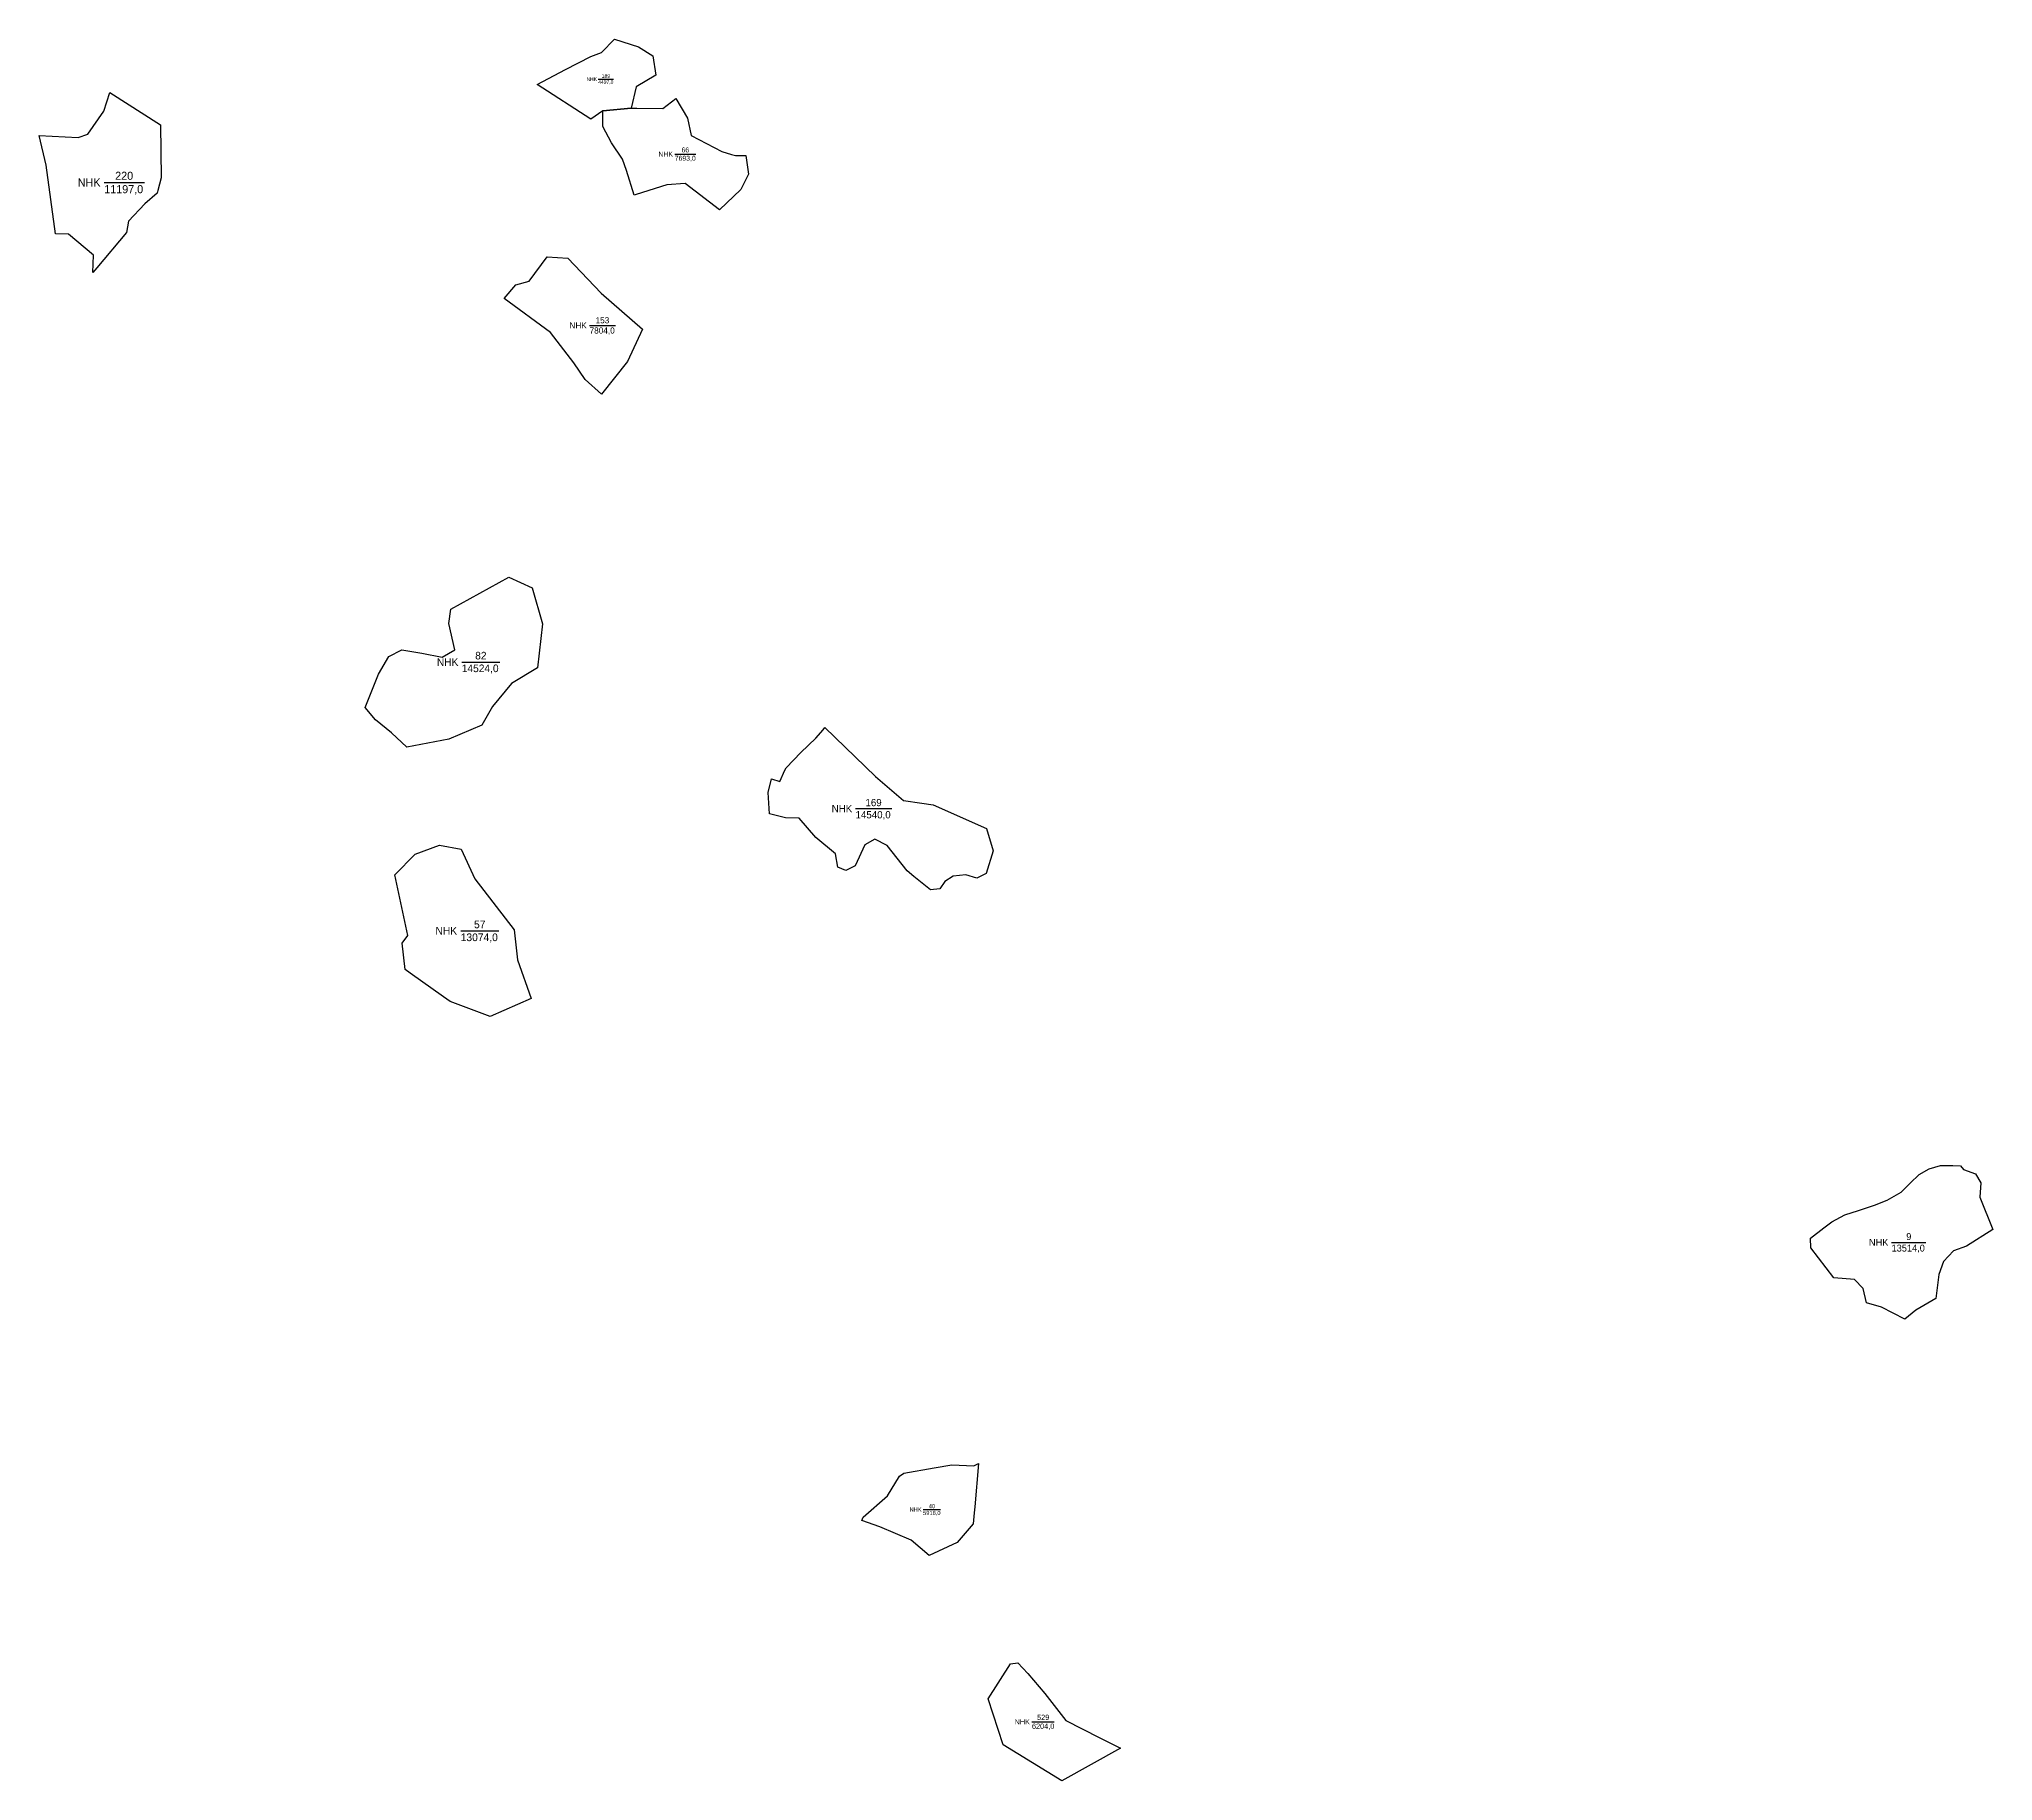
# Model space of a CAD drawing. Extents: x 546371 to 550543, y 1820810 to 1826662.
# Drawn here: x 548709 to 550543, y 1823998 to 1825634 of the extents above; entities that cross this region are included whole.
import ezdxf

# ---------------------------------------------------------------- set-up
doc = ezdxf.new("R2010")
doc.units = 0
doc.layers.add('CanhThua', color=7, linetype='Continuous')
doc.layers.add('NhanDiaChinhThua', color=7, linetype='Continuous')

msp = doc.modelspace()

# ---------------------------------------------------------------- linework, layer by layer
at = {"layer": 'CanhThua'}
for p, q in [((549237, 1825621.1), (549249.2, 1825633.6)), ((549237, 1825621.1), (549249.2, 1825633.6)), ((549249.2, 1825633.6), (549271.6, 1825626.3)), ((549249.2, 1825633.6), (549271.6, 1825626.3)), ((549203.2, 1825605), (549226.9, 1825617.3)), ((549203.2, 1825605), (549226.9, 1825617.3)), ((549226.9, 1825617.3), (549237, 1825621.1)), ((549226.9, 1825617.3), (549237, 1825621.1)), ((549271.6, 1825626.3), (549285.1, 1825618)), ((549271.6, 1825626.3), (549285.1, 1825618)), ((549285.1, 1825618), (549288, 1825599.9)), ((549285.1, 1825618), (549288, 1825599.9)), ((549176.4, 1825591), (549203.2, 1825605)), ((549176.4, 1825591), (549203.2, 1825605)), ((549288, 1825599.9), (549269.4, 1825588.7)), ((549288, 1825599.9), (549269.4, 1825588.7)), ((548769.6, 1825566.1), (548775.4, 1825583.5)), ((548775.4, 1825583.5), (548822.8, 1825553)), ((549227, 1825558.5), (549176.4, 1825591)), ((549227, 1825558.5), (549176.4, 1825591)), ((549269.4, 1825588.7), (549264.7, 1825568.9)), ((549269.4, 1825588.7), (549264.7, 1825568.9)), ((549294.4, 1825568.5), (549306.8, 1825577.9)), ((549306.8, 1825577.9), (549317.7, 1825559.3)), ((548754.7, 1825544.3), (548769.6, 1825566.1)), ((549238, 1825566.3), (549227, 1825558.5)), ((549238, 1825566.3), (549227, 1825558.5)), ((549238, 1825566.3), (549264.7, 1825568.9)), ((549264.7, 1825568.9), (549238, 1825566.3)), ((549264.7, 1825568.9), (549238, 1825566.3)), ((549238, 1825551.6), (549238, 1825566.3)), ((549264.7, 1825568.9), (549270.2, 1825568.8)), ((549270.2, 1825568.8), (549294.4, 1825568.5)), ((549317.7, 1825559.3), (549321.1, 1825543.1)), ((548715.4, 1825515.3), (548708.9, 1825543.1)), ((548708.9, 1825543.1), (548745.5, 1825541.2)), ((548745.5, 1825541.2), (548754.7, 1825544.3)), ((548822.8, 1825553), (548823.5, 1825503.4)), ((549246.4, 1825536.1), (549238, 1825551.6)), ((549321.1, 1825543.1), (549349.7, 1825528.1)), ((549256.6, 1825520.9), (549246.4, 1825536.1)), ((549349.7, 1825528.1), (549359, 1825525.3)), ((549359, 1825525.3), (549362.7, 1825524.2)), ((549362.7, 1825524.2), (549372.5, 1825524.3)), ((549372.5, 1825524.3), (549374.8, 1825506.8)), ((548724.4, 1825450.8), (548715.4, 1825515.3)), ((549260.4, 1825510.1), (549256.6, 1825520.9)), ((549267.6, 1825487.2), (549260.4, 1825510.1)), ((549374.8, 1825506.8), (549367.6, 1825492.4)), ((548819.7, 1825488.8), (548808.2, 1825478.8)), ((548820.4, 1825491.6), (548819.7, 1825488.8)), ((548823.5, 1825503.4), (548820.4, 1825491.6)), ((549269.4, 1825487.7), (549267.6, 1825487.2)), ((549298.3, 1825496.7), (549269.4, 1825487.7)), ((549315.3, 1825498.1), (549298.3, 1825496.7)), ((549347.8, 1825473.4), (549315.3, 1825498.1)), ((549367.6, 1825492.4), (549347.8, 1825473.4)), ((548808.2, 1825478.8), (548792.7, 1825462.7)), ((548736.4, 1825450.4), (548724.4, 1825450.8)), ((548759.8, 1825430.7), (548736.4, 1825450.4)), ((548790.9, 1825451.9), (548763, 1825418.9)), ((548792.7, 1825462.7), (548790.9, 1825451.9)), ((548759.2, 1825414.5), (548759.8, 1825430.7)), ((548763, 1825418.9), (548759.2, 1825414.5)), ((549169.1, 1825406.2), (549185.8, 1825429.2)), ((549185.8, 1825429.2), (549205.3, 1825427.9)), ((549205.3, 1825427.9), (549236.7, 1825395.1)), ((549145.5, 1825390.1), (549156.6, 1825402.9)), ((549156.6, 1825402.9), (549169.1, 1825406.2)), ((549236.7, 1825395.1), (549275.3, 1825361.3)), ((549189, 1825358.2), (549145.5, 1825390.1)), ((549210.8, 1825329.7), (549189, 1825358.2)), ((549275.3, 1825361.3), (549261.2, 1825330.9)), ((549221.6, 1825314.1), (549210.8, 1825329.7)), ((549261.2, 1825330.9), (549236.8, 1825300.3)), ((549236.8, 1825300.3), (549221.6, 1825314.1)), ((549095.4, 1825098.2), (549149.9, 1825128.5)), ((549149.9, 1825128.5), (549171.7, 1825118.2)), ((549171.7, 1825118.2), (549181.4, 1825084.4)), ((549093.6, 1825084.9), (549095.4, 1825098.2)), ((549099.1, 1825060), (549093.6, 1825084.9)), ((549181.4, 1825084.4), (549176.8, 1825043.3)), ((549027.4, 1825037.4), (549037.1, 1825053.8)), ((549037.1, 1825053.8), (549049.5, 1825060.1)), ((549049.5, 1825060.1), (549068.2, 1825057)), ((549068.2, 1825057), (549087.3, 1825053.1)), ((549087.3, 1825053.1), (549099.1, 1825060)), ((549015, 1825006.1), (549027.4, 1825037.4)), ((549152.5, 1825028.5), (549134.5, 1825006.9)), ((549176.8, 1825043.3), (549152.5, 1825028.5)), ((549024.6, 1824994.5), (549015, 1825006.1)), ((549039.7, 1824982.1), (549024.6, 1824994.5)), ((549134.5, 1825006.9), (549124.5, 1824989.5)), ((549054.1, 1824968.8), (549039.7, 1824982.1)), ((549093.6, 1824976.3), (549054.1, 1824968.8)), ((549124.5, 1824989.5), (549093.6, 1824976.3)), ((549424, 1824963.8), (549438, 1824977.1)), ((549438, 1824977.1), (549444.9, 1824985.1)), ((549444.9, 1824985.1), (549446.7, 1824987.2)), ((549446.7, 1824987.2), (549494.2, 1824941.3)), ((549410.2, 1824949.4), (549424, 1824963.8)), ((549393.5, 1824926.2), (549396.4, 1824939.1)), ((549396.4, 1824939.1), (549404.3, 1824936.5)), ((549404.3, 1824936.5), (549409.1, 1824947.1)), ((549409.1, 1824947.1), (549410.2, 1824949.4)), ((549494.2, 1824941.3), (549520.4, 1824918.7)), ((549394.5, 1824906.2), (549393.5, 1824926.2)), ((549520.4, 1824918.7), (549537.7, 1824916.2)), ((549409.5, 1824902.5), (549394.5, 1824906.2)), ((549422.6, 1824902.2), (549409.5, 1824902.5)), ((549438, 1824884), (549422.6, 1824902.2)), ((549537.7, 1824916.2), (549548.3, 1824914.7)), ((549548.3, 1824914.7), (549598.3, 1824892.3)), ((549456.6, 1824868.5), (549438, 1824884)), ((549493.5, 1824882.4), (549484, 1824877.1)), ((549505.1, 1824876.3), (549493.5, 1824882.4)), ((549598.3, 1824892.3), (549604.7, 1824871.3)), ((549042.9, 1824849), (549062.1, 1824868.4)), ((549062.1, 1824868.4), (549084.8, 1824876.8)), ((549084.8, 1824876.8), (549105.2, 1824872.9)), ((549105.2, 1824872.9), (549118.1, 1824845.2)), ((549458.9, 1824855.9), (549456.6, 1824868.5)), ((549484, 1824877.1), (549475, 1824857.4)), ((549523.7, 1824852.5), (549505.1, 1824876.3)), ((549604.7, 1824871.3), (549598.1, 1824850)), ((549055.1, 1824792), (549042.9, 1824849)), ((549118.1, 1824845.2), (549155, 1824797.3)), ((549466.2, 1824852.8), (549458.9, 1824855.9)), ((549475, 1824857.4), (549466.2, 1824852.8)), ((549530, 1824847.4), (549523.7, 1824852.5)), ((549545.7, 1824834.8), (549530, 1824847.4)), ((549567, 1824847.5), (549559.3, 1824842.5)), ((549578.8, 1824848.9), (549567, 1824847.5)), ((549589.3, 1824845.7), (549578.8, 1824848.9)), ((549598.1, 1824850), (549589.3, 1824845.7)), ((549554.4, 1824835.7), (549545.7, 1824834.8)), ((549559.3, 1824842.5), (549554.4, 1824835.7)), ((549049.7, 1824784.8), (549055.1, 1824792)), ((549155, 1824797.3), (549158, 1824768.9)), ((549052.5, 1824760.1), (549049.7, 1824784.8)), ((549057.3, 1824756.6), (549052.5, 1824760.1)), ((549088.6, 1824734.3), (549057.3, 1824756.6)), ((549158, 1824768.9), (549171, 1824732.6)), ((549094.7, 1824730), (549088.6, 1824734.3)), ((549132.2, 1824715.8), (549094.7, 1824730)), ((549094.7, 1824730), (549094.7, 1824730)), ((549171, 1824732.6), (549132.2, 1824715.8)), ((550474, 1824567.4), (550483.2, 1824572.9)), ((550483.2, 1824572.9), (550493.9, 1824575.8)), ((550493.9, 1824575.8), (550505.5, 1824576)), ((550505.5, 1824576), (550512.7, 1824575.6)), ((550512.7, 1824575.6), (550515.5, 1824572.1)), ((550515.5, 1824572.1), (550526.7, 1824568.2)), ((550444, 1824543.4), (550456.9, 1824550.9)), ((550456.9, 1824550.9), (550465.5, 1824559.3)), ((550465.5, 1824559.3), (550474, 1824567.4)), ((550526.7, 1824568.2), (550531.9, 1824559.7)), ((550531.9, 1824559.7), (550531, 1824546.2)), ((550404.2, 1824529.5), (550417.1, 1824533.8)), ((550417.1, 1824533.8), (550431.9, 1824538.6)), ((550431.9, 1824538.6), (550444, 1824543.4)), ((550531, 1824546.2), (550543.2, 1824515.9)), ((550371.9, 1824507.6), (550384.5, 1824517.3)), ((550384.5, 1824517.3), (550392, 1824523)), ((550392, 1824523), (550404.2, 1824529.5)), ((550543.2, 1824515.9), (550518.3, 1824500.2)), ((550372.3, 1824498.6), (550371.9, 1824507.6)), ((550393.7, 1824470.3), (550372.3, 1824498.6)), ((550506.3, 1824495.8), (550496.8, 1824485.7)), ((550518.3, 1824500.2), (550506.3, 1824495.8)), ((550496.8, 1824485.7), (550492.4, 1824473.5)), ((550413.3, 1824468.7), (550393.7, 1824470.3)), ((550421.3, 1824460.3), (550413.3, 1824468.7)), ((550424.5, 1824446.9), (550421.3, 1824460.3)), ((550492.4, 1824473.5), (550489.5, 1824451)), ((550438.7, 1824442.9), (550424.5, 1824446.9)), ((550460.5, 1824431.5), (550438.7, 1824442.9)), ((550470.9, 1824440.2), (550460.5, 1824431.5)), ((550489.5, 1824451), (550470.9, 1824440.2)), ((549549.1, 1824291.9), (549565.8, 1824294.7)), ((549565.8, 1824294.7), (549586.4, 1824294)), ((549586.4, 1824294), (549590.7, 1824296.1)), ((549590.7, 1824296.1), (549587.3, 1824255.4)), ((549505.5, 1824265.6), (549516.5, 1824284.3)), ((549516.5, 1824284.3), (549520.7, 1824287)), ((549520.7, 1824287), (549549.1, 1824291.9)), ((549482.4, 1824245.8), (549505.5, 1824265.6)), ((549481.3, 1824242.5), (549482.4, 1824245.8)), ((549498.2, 1824236.7), (549481.3, 1824242.5)), ((549585.9, 1824239.4), (549570.9, 1824222)), ((549586.8, 1824249.7), (549585.9, 1824239.4)), ((549585.9, 1824239.4), (549585.9, 1824239.4)), ((549587.3, 1824255.4), (549586.8, 1824249.7)), ((549587.3, 1824255.4), (549587.3, 1824255.4)), ((549527.7, 1824224.2), (549498.2, 1824236.7)), ((549544.5, 1824209.6), (549527.7, 1824224.2)), ((549570.9, 1824222), (549544.5, 1824209.6)), ((549600, 1824075), (549621, 1824108)), ((549621, 1824108), (549627.7, 1824109)), ((549627.7, 1824109), (549637, 1824099)), ((549637, 1824099), (549653, 1824080)), ((549614, 1824032), (549600, 1824075)), ((549653, 1824080), (549672.9, 1824054.6)), ((549672.9, 1824054.6), (549704.1, 1824038.9)), ((549704.1, 1824038.9), (549724, 1824028.9)), ((549669, 1823998), (549614, 1824032)), ((549724, 1824028.9), (549669, 1823998))]:
    msp.add_line(p, q, dxfattribs=at)
at = {"layer": 'NhanDiaChinhThua'}
for p, q in [((549233.8, 1825596.1), (549248, 1825596.1)), ((549233.8, 1825596.1), (549248, 1825596.1)), ((549305.6, 1825525.7), (549325.3, 1825525.7)), ((548770, 1825499), (548807.7, 1825499)), ((549225.7, 1825364.8), (549250, 1825364.8)), ((549105.7, 1825048.7), (549141.4, 1825048.7)), ((549475.4, 1824911), (549509.4, 1824911)), ((549104.7, 1824796.3), (549140.6, 1824796.3)), ((550448, 1824503.7), (550480.3, 1824503.7)), ((549538.8, 1824252.8), (549555.1, 1824252.8)), ((549641, 1824053.5), (549661.9, 1824053.5))]:
    msp.add_line(p, q, dxfattribs=at)

# ---------------------------------------------------------------- texts
for s, height, p in [('NHK', 3.37, (549222.8, 1825594.4)), ('NHK', 3.37, (549222.8, 1825594.4)), ('189', 3.37, (549237.1, 1825597.2)), ('189', 3.37, (549237.1, 1825597.2)), ('4497,0', 3.37, (549233.8, 1825591.6)), ('4497,0', 3.37, (549233.8, 1825591.6)), ('NHK', 4.68, (549290.3, 1825523.3)), ('7693,0', 4.68, (549305.6, 1825519.4)), ('66', 4.68, (549312, 1825527.2)), ('220', 7.57, (548780.3, 1825501.5)), ('NHK', 7.57, (548745.2, 1825495.2)), ('11197,0', 7.57, (548770, 1825488.9)), ('NHK', 5.77, (549206.8, 1825361.9)), ('7804,0', 5.77, (549225.7, 1825357.1)), ('153', 5.77, (549231.3, 1825366.7)), ('NHK', 7.15, (549082.3, 1825045.1)), ('14524,0', 7.15, (549105.7, 1825039.2)), ('82', 7.15, (549118.3, 1825051.1)), ('169', 6.82, (549484.7, 1824913.3)), ('NHK', 6.82, (549453, 1824907.6)), ('14540,0', 6.82, (549475.4, 1824901.9)), ('NHK', 7.21, (549081, 1824792.7)), ('13074,0', 7.21, (549104.7, 1824786.6)), ('57', 7.21, (549117.2, 1824798.7)), ('NHK', 6.47, (550426.8, 1824500.5)), ('13514,0', 6.47, (550448, 1824495.1)), ('9', 6.47, (550461.8, 1824505.9)), ('40', 3.88, (549544.1, 1824254.1)), ('NHK', 3.88, (549526.1, 1824250.9)), ('5918,0', 3.88, (549538.8, 1824247.7)), ('NHK', 4.97, (549624.7, 1824051)), ('529', 4.97, (549645.8, 1824055.2)), ('6204,0', 4.97, (549641, 1824046.9))]:
    msp.add_text(s, height=height, dxfattribs=at).set_placement(p)

doc.saveas('drawing.dxf')
